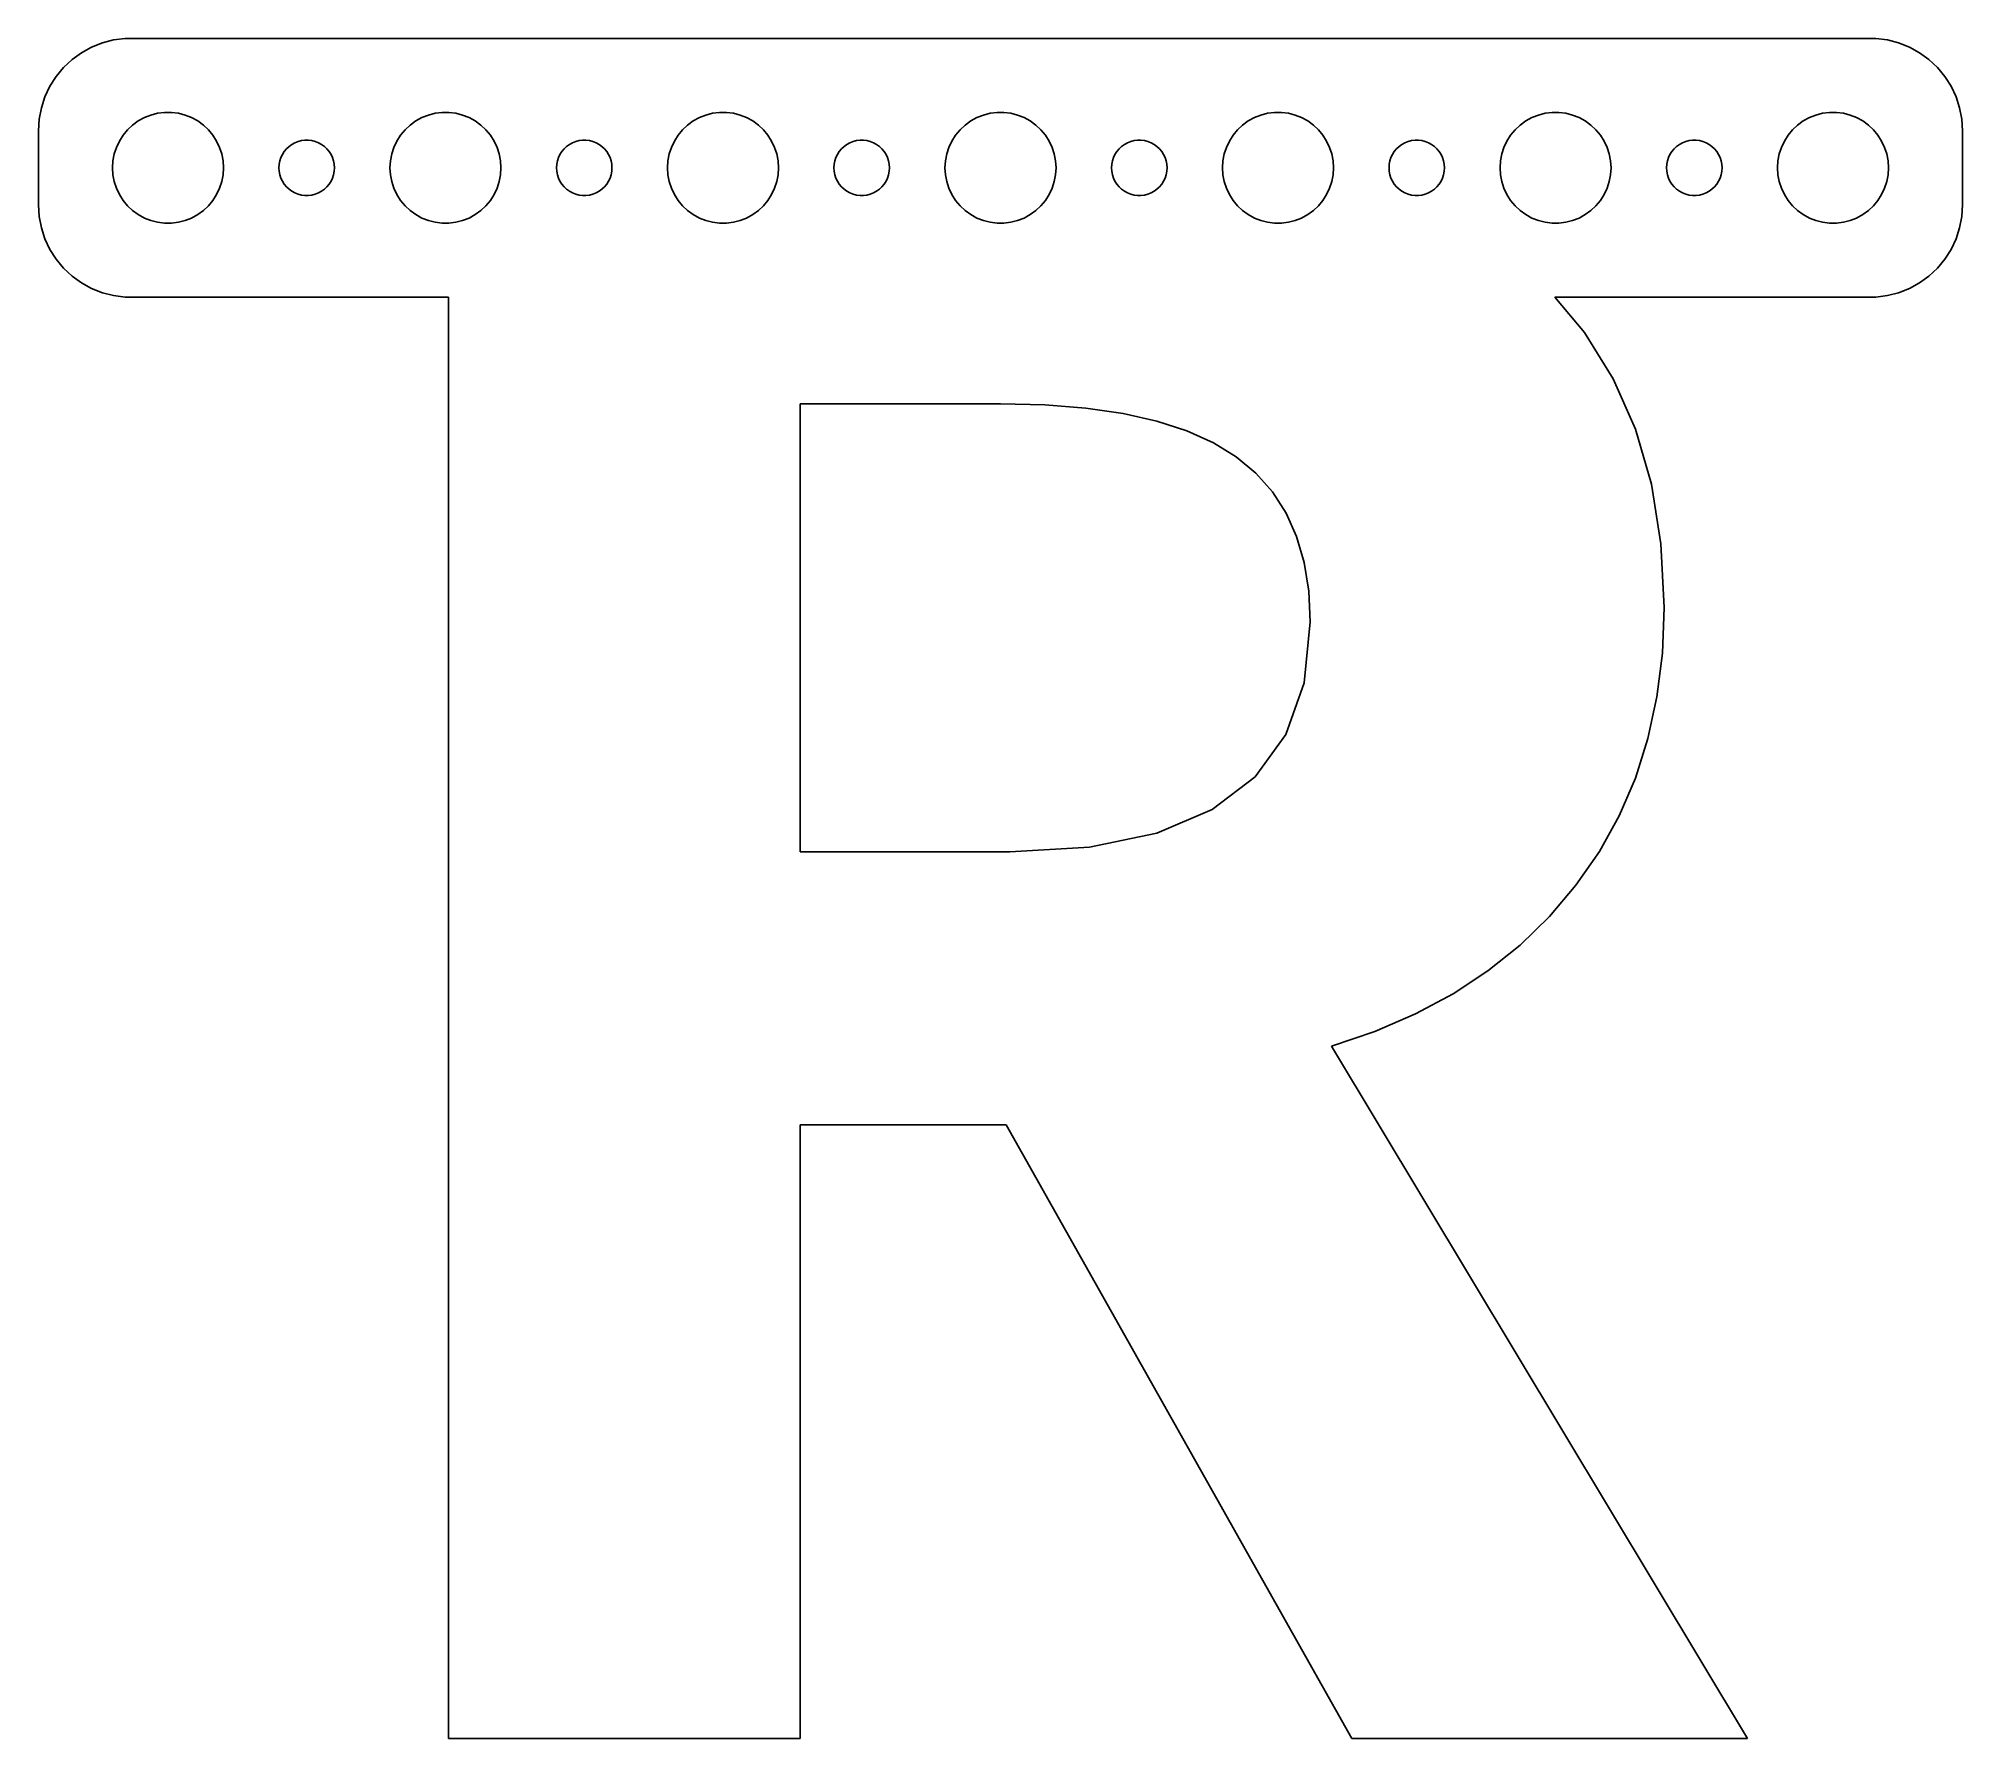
# Model space of a CAD drawing. Header units: metres. Extents: x -52 to 52, y -85 to 7.
import ezdxf

# ---------------------------------------------------------------- set-up
doc = ezdxf.new("R2010")
doc.units = ezdxf.units.M

msp = doc.modelspace()

# ---------------------------------------------------------------- linework, layer by layer
for p, q in [((-49.1289, 6.52412), (-49.6791, 6.22163)), ((-48.5451, 6.75528), (-49.1289, 6.52412)), ((-47.9369, 6.91142), (-48.5451, 6.75528)), ((-47.3139, 6.99013), (-47.9369, 6.91142)), ((47.3139, 6.99013), (-47.3139, 6.99013)), ((47.9369, 6.91142), (47.3139, 6.99013)), ((48.5451, 6.75528), (47.9369, 6.91142)), ((49.1289, 6.52412), (48.5451, 6.75528)), ((49.6791, 6.22163), (49.1289, 6.52412)), ((-50.6448, 5.42273), (-51.0451, 4.93892)), ((-50.1871, 5.85255), (-50.6448, 5.42273)), ((-49.6791, 6.22163), (-50.1871, 5.85255)), ((50.1871, 5.85255), (49.6791, 6.22163)), ((50.6448, 5.42273), (50.1871, 5.85255)), ((51.0451, 4.93892), (50.6448, 5.42273)), ((-51.3815, 4.40877), (-51.6489, 3.84062)), ((-51.0451, 4.93892), (-51.3815, 4.40877)), ((51.3815, 4.40877), (51.0451, 4.93892)), ((51.6489, 3.84062), (51.3815, 4.40877)), ((-51.8429, 3.24344), (-51.9606, 2.62666)), ((-51.6489, 3.84062), (-51.8429, 3.24344)), ((51.8429, 3.24344), (51.6489, 3.84062)), ((51.9606, 2.62666), (51.8429, 3.24344)), ((-51.9606, 2.62666), (-52, 2)), ((-47.1869, 2.05363), (-46.9123, 2.31154)), ((-46.9123, 2.31154), (-46.6075, 2.53297)), ((-46.6075, 2.53297), (-46.2773, 2.71448)), ((-46.2773, 2.71448), (-45.927, 2.85316)), ((-45.927, 2.85316), (-45.5621, 2.94685)), ((-45.5621, 2.94685), (-45.1884, 2.99408)), ((-45.1884, 2.99408), (-44.8116, 2.99408)), ((-44.8116, 2.99408), (-44.4379, 2.94685)), ((-44.4379, 2.94685), (-44.0729, 2.85316)), ((-44.0729, 2.85316), (-43.7227, 2.71448)), ((-43.7227, 2.71448), (-43.3925, 2.53297)), ((-43.3925, 2.53297), (-43.0877, 2.31154)), ((-43.0877, 2.31154), (-42.8131, 2.05363)), ((-32.1869, 2.05363), (-31.9123, 2.31154)), ((-31.9123, 2.31154), (-31.6075, 2.53297)), ((-31.6075, 2.53297), (-31.2773, 2.71448)), ((-31.2773, 2.71448), (-30.927, 2.85316)), ((-30.927, 2.85316), (-30.5621, 2.94685)), ((-30.5621, 2.94685), (-30.1884, 2.99408)), ((-30.1884, 2.99408), (-29.8116, 2.99408)), ((-29.8116, 2.99408), (-29.4379, 2.94685)), ((-29.4379, 2.94685), (-29.0729, 2.85316)), ((-29.0729, 2.85316), (-28.7227, 2.71448)), ((-28.7227, 2.71448), (-28.3925, 2.53297)), ((-28.3925, 2.53297), (-28.0877, 2.31154)), ((-28.0877, 2.31154), (-27.8131, 2.05363)), ((-17.1869, 2.05363), (-16.9123, 2.31154)), ((-16.9123, 2.31154), (-16.6075, 2.53297)), ((-16.6075, 2.53297), (-16.2773, 2.71448)), ((-16.2773, 2.71448), (-15.927, 2.85316)), ((-15.927, 2.85316), (-15.5621, 2.94685)), ((-15.5621, 2.94685), (-15.1884, 2.99408)), ((-15.1884, 2.99408), (-14.8116, 2.99408)), ((-14.8116, 2.99408), (-14.4379, 2.94685)), ((-14.4379, 2.94685), (-14.0729, 2.85316)), ((-14.0729, 2.85316), (-13.7227, 2.71448)), ((-13.7227, 2.71448), (-13.3925, 2.53297)), ((-13.3925, 2.53297), (-13.0877, 2.31154)), ((-13.0877, 2.31154), (-12.8131, 2.05363)), ((-2.1869, 2.05363), (-1.91226, 2.31154)), ((-1.91226, 2.31154), (-1.60747, 2.53297)), ((-1.60747, 2.53297), (-1.27733, 2.71448)), ((-1.27733, 2.71448), (-0.927048, 2.85316)), ((-0.927048, 2.85316), (-0.562134, 2.94685)), ((-0.562134, 2.94685), (-0.18837, 2.99408)), ((-0.18837, 2.99408), (0.18837, 2.99408)), ((0.18837, 2.99408), (0.562134, 2.94685)), ((0.562134, 2.94685), (0.927048, 2.85316)), ((0.927048, 2.85316), (1.27733, 2.71448)), ((1.27733, 2.71448), (1.60747, 2.53297)), ((1.60747, 2.53297), (1.91226, 2.31154)), ((1.91226, 2.31154), (2.1869, 2.05363)), ((12.8131, 2.05363), (13.0877, 2.31154)), ((13.0877, 2.31154), (13.3925, 2.53297)), ((13.3925, 2.53297), (13.7227, 2.71448)), ((13.7227, 2.71448), (14.0729, 2.85316)), ((14.0729, 2.85316), (14.4379, 2.94685)), ((14.4379, 2.94685), (14.8116, 2.99408)), ((14.8116, 2.99408), (15.1884, 2.99408)), ((15.1884, 2.99408), (15.5621, 2.94685)), ((15.5621, 2.94685), (15.927, 2.85316)), ((15.927, 2.85316), (16.2773, 2.71448)), ((16.2773, 2.71448), (16.6075, 2.53297)), ((16.6075, 2.53297), (16.9123, 2.31154)), ((16.9123, 2.31154), (17.1869, 2.05363)), ((27.8131, 2.05363), (28.0877, 2.31154)), ((28.0877, 2.31154), (28.3925, 2.53297)), ((28.3925, 2.53297), (28.7227, 2.71448)), ((28.7227, 2.71448), (29.0729, 2.85316)), ((29.0729, 2.85316), (29.4379, 2.94685)), ((29.4379, 2.94685), (29.8116, 2.99408)), ((29.8116, 2.99408), (30.1884, 2.99408)), ((30.1884, 2.99408), (30.5621, 2.94685)), ((30.5621, 2.94685), (30.927, 2.85316)), ((30.927, 2.85316), (31.2773, 2.71448)), ((31.2773, 2.71448), (31.6075, 2.53297)), ((31.6075, 2.53297), (31.9123, 2.31154)), ((31.9123, 2.31154), (32.1869, 2.05363)), ((42.8131, 2.05363), (43.0877, 2.31154)), ((43.0877, 2.31154), (43.3925, 2.53297)), ((43.3925, 2.53297), (43.7227, 2.71448)), ((43.7227, 2.71448), (44.0729, 2.85316)), ((44.0729, 2.85316), (44.4379, 2.94685)), ((44.4379, 2.94685), (44.8116, 2.99408)), ((44.8116, 2.99408), (45.1884, 2.99408)), ((45.1884, 2.99408), (45.5621, 2.94685)), ((45.5621, 2.94685), (45.927, 2.85316)), ((45.927, 2.85316), (46.2773, 2.71448)), ((46.2773, 2.71448), (46.6075, 2.53297)), ((46.6075, 2.53297), (46.9123, 2.31154)), ((46.9123, 2.31154), (47.1869, 2.05363)), ((52, 2), (51.9606, 2.62666)), ((-52, 2), (-52, -2)), ((-47.9057, 0.746063), (-47.7893, 1.10437)), ((-47.7893, 1.10437), (-47.6289, 1.44525)), ((-47.6289, 1.44525), (-47.427, 1.76335)), ((-47.427, 1.76335), (-47.1869, 2.05363)), ((-42.8131, 2.05363), (-42.5729, 1.76335)), ((-42.5729, 1.76335), (-42.3711, 1.44525)), ((-42.3711, 1.44525), (-42.2107, 1.10437)), ((-42.2107, 1.10437), (-42.0942, 0.746063)), ((-38.5934, 1.02681), (-38.4561, 1.15576)), ((-38.4561, 1.15576), (-38.3037, 1.26648)), ((-38.3037, 1.26648), (-38.1387, 1.35724)), ((-38.1387, 1.35724), (-37.9635, 1.42657)), ((-37.9635, 1.42657), (-37.7811, 1.47342)), ((-37.7811, 1.47342), (-37.5942, 1.49704)), ((-37.5942, 1.49704), (-37.4058, 1.49704)), ((-37.4058, 1.49704), (-37.2189, 1.47342)), ((-37.2189, 1.47342), (-37.0365, 1.42657)), ((-37.0365, 1.42657), (-36.8613, 1.35724)), ((-36.8613, 1.35724), (-36.6963, 1.26648)), ((-36.6963, 1.26648), (-36.5439, 1.15576)), ((-36.5439, 1.15576), (-36.4065, 1.02681)), ((-32.9057, 0.746063), (-32.7893, 1.10437)), ((-32.7893, 1.10437), (-32.6289, 1.44525)), ((-32.6289, 1.44525), (-32.427, 1.76335)), ((-32.427, 1.76335), (-32.1869, 2.05363)), ((-27.8131, 2.05363), (-27.5729, 1.76335)), ((-27.5729, 1.76335), (-27.3711, 1.44525)), ((-27.3711, 1.44525), (-27.2107, 1.10437)), ((-27.2107, 1.10437), (-27.0942, 0.746063)), ((-23.5934, 1.02681), (-23.4561, 1.15576)), ((-23.4561, 1.15576), (-23.3037, 1.26648)), ((-23.3037, 1.26648), (-23.1387, 1.35724)), ((-23.1387, 1.35724), (-22.9635, 1.42657)), ((-22.9635, 1.42657), (-22.7811, 1.47342)), ((-22.7811, 1.47342), (-22.5942, 1.49704)), ((-22.5942, 1.49704), (-22.4058, 1.49704)), ((-22.4058, 1.49704), (-22.2189, 1.47342)), ((-22.2189, 1.47342), (-22.0365, 1.42657)), ((-22.0365, 1.42657), (-21.8613, 1.35724)), ((-21.8613, 1.35724), (-21.6963, 1.26648)), ((-21.6963, 1.26648), (-21.5439, 1.15576)), ((-21.5439, 1.15576), (-21.4065, 1.02681)), ((-17.9057, 0.746063), (-17.7893, 1.10437)), ((-17.7893, 1.10437), (-17.6289, 1.44525)), ((-17.6289, 1.44525), (-17.427, 1.76335)), ((-17.427, 1.76335), (-17.1869, 2.05363)), ((-12.8131, 2.05363), (-12.5729, 1.76335)), ((-12.5729, 1.76335), (-12.3711, 1.44525)), ((-12.3711, 1.44525), (-12.2107, 1.10437)), ((-12.2107, 1.10437), (-12.0942, 0.746063)), ((-8.59344, 1.02681), (-8.45613, 1.15576)), ((-8.45613, 1.15576), (-8.30373, 1.26648)), ((-8.30373, 1.26648), (-8.13866, 1.35724)), ((-8.13866, 1.35724), (-7.96352, 1.42657)), ((-7.96352, 1.42657), (-7.78107, 1.47342)), ((-7.78107, 1.47342), (-7.59418, 1.49704)), ((-7.59418, 1.49704), (-7.40581, 1.49704)), ((-7.40581, 1.49704), (-7.21892, 1.47342)), ((-7.21892, 1.47342), (-7.03647, 1.42657)), ((-7.03647, 1.42657), (-6.86133, 1.35724)), ((-6.86133, 1.35724), (-6.69626, 1.26648)), ((-6.69626, 1.26648), (-6.54385, 1.15576)), ((-6.54385, 1.15576), (-6.40654, 1.02681)), ((-2.90575, 0.746063), (-2.78932, 1.10437)), ((-2.78932, 1.10437), (-2.62891, 1.44525)), ((-2.62891, 1.44525), (-2.42705, 1.76335)), ((-2.42705, 1.76335), (-2.1869, 2.05363)), ((2.1869, 2.05363), (2.42705, 1.76335)), ((2.42705, 1.76335), (2.62891, 1.44525)), ((2.62891, 1.44525), (2.78932, 1.10437)), ((2.78932, 1.10437), (2.90575, 0.746063)), ((6.40654, 1.02681), (6.54385, 1.15576)), ((6.54385, 1.15576), (6.69626, 1.26648)), ((6.69626, 1.26648), (6.86133, 1.35724)), ((6.86133, 1.35724), (7.03647, 1.42657)), ((7.03647, 1.42657), (7.21892, 1.47342)), ((7.21892, 1.47342), (7.40581, 1.49704)), ((7.40581, 1.49704), (7.59418, 1.49704)), ((7.59418, 1.49704), (7.78107, 1.47342)), ((7.78107, 1.47342), (7.96352, 1.42657)), ((7.96352, 1.42657), (8.13866, 1.35724)), ((8.13866, 1.35724), (8.30373, 1.26648)), ((8.30373, 1.26648), (8.45613, 1.15576)), ((8.45613, 1.15576), (8.59344, 1.02681)), ((12.0942, 0.746063), (12.2107, 1.10437)), ((12.2107, 1.10437), (12.3711, 1.44525)), ((12.3711, 1.44525), (12.5729, 1.76335)), ((12.5729, 1.76335), (12.8131, 2.05363)), ((17.1869, 2.05363), (17.427, 1.76335)), ((17.427, 1.76335), (17.6289, 1.44525)), ((17.6289, 1.44525), (17.7893, 1.10437)), ((17.7893, 1.10437), (17.9057, 0.746063)), ((21.4065, 1.02681), (21.5439, 1.15576)), ((21.5439, 1.15576), (21.6963, 1.26648)), ((21.6963, 1.26648), (21.8613, 1.35724)), ((21.8613, 1.35724), (22.0365, 1.42657)), ((22.0365, 1.42657), (22.2189, 1.47342)), ((22.2189, 1.47342), (22.4058, 1.49704)), ((22.4058, 1.49704), (22.5942, 1.49704)), ((22.5942, 1.49704), (22.7811, 1.47342)), ((22.7811, 1.47342), (22.9635, 1.42657)), ((22.9635, 1.42657), (23.1387, 1.35724)), ((23.1387, 1.35724), (23.3037, 1.26648)), ((23.3037, 1.26648), (23.4561, 1.15576)), ((23.4561, 1.15576), (23.5934, 1.02681)), ((27.0942, 0.746063), (27.2107, 1.10437)), ((27.2107, 1.10437), (27.3711, 1.44525)), ((27.3711, 1.44525), (27.5729, 1.76335)), ((27.5729, 1.76335), (27.8131, 2.05363)), ((32.1869, 2.05363), (32.427, 1.76335)), ((32.427, 1.76335), (32.6289, 1.44525)), ((32.6289, 1.44525), (32.7893, 1.10437)), ((32.7893, 1.10437), (32.9057, 0.746063)), ((36.4065, 1.02681), (36.5439, 1.15576)), ((36.5439, 1.15576), (36.6963, 1.26648)), ((36.6963, 1.26648), (36.8613, 1.35724)), ((36.8613, 1.35724), (37.0365, 1.42657)), ((37.0365, 1.42657), (37.2189, 1.47342)), ((37.2189, 1.47342), (37.4058, 1.49704)), ((37.4058, 1.49704), (37.5942, 1.49704)), ((37.5942, 1.49704), (37.7811, 1.47342)), ((37.7811, 1.47342), (37.9635, 1.42657)), ((37.9635, 1.42657), (38.1387, 1.35724)), ((38.1387, 1.35724), (38.3037, 1.26648)), ((38.3037, 1.26648), (38.4561, 1.15576)), ((38.4561, 1.15576), (38.5934, 1.02681)), ((42.0942, 0.746063), (42.2107, 1.10437)), ((42.2107, 1.10437), (42.3711, 1.44525)), ((42.3711, 1.44525), (42.5729, 1.76335)), ((42.5729, 1.76335), (42.8131, 2.05363)), ((47.1869, 2.05363), (47.427, 1.76335)), ((47.427, 1.76335), (47.6289, 1.44525)), ((47.6289, 1.44525), (47.7893, 1.10437)), ((47.7893, 1.10437), (47.9057, 0.746063)), ((52, -2), (52, 2)), ((-48, 0), (-47.9763, 0.375992)), ((-47.9763, -0.375992), (-48, 0)), ((-47.9763, 0.375992), (-47.9057, 0.746063)), ((-42.0942, 0.746063), (-42.0237, 0.375992)), ((-42.0237, 0.375992), (-42, 0)), ((-42, 0), (-42.0237, -0.375992)), ((-39, 0), (-38.9882, 0.187988)), ((-38.9882, -0.187988), (-39, 0)), ((-38.9882, 0.187988), (-38.9529, 0.373032)), ((-38.9529, 0.373032), (-38.8947, 0.552185)), ((-38.8947, 0.552185), (-38.8145, 0.722626)), ((-38.8145, 0.722626), (-38.7135, 0.881668)), ((-38.7135, 0.881668), (-38.5934, 1.02681)), ((-36.4065, 1.02681), (-36.2865, 0.881668)), ((-36.2865, 0.881668), (-36.1855, 0.722626)), ((-36.1855, 0.722626), (-36.1053, 0.552185)), ((-36.1053, 0.552185), (-36.0471, 0.373032)), ((-36.0471, 0.373032), (-36.0118, 0.187988)), ((-36.0118, 0.187988), (-36, 0)), ((-36, 0), (-36.0118, -0.187988)), ((-33, 0), (-32.9763, 0.375992)), ((-32.9763, -0.375992), (-33, 0)), ((-32.9763, 0.375992), (-32.9057, 0.746063)), ((-27.0942, 0.746063), (-27.0237, 0.375992)), ((-27.0237, 0.375992), (-27, 0)), ((-27, 0), (-27.0237, -0.375992)), ((-24, 0), (-23.9882, 0.187988)), ((-23.9882, -0.187988), (-24, 0)), ((-23.9882, 0.187988), (-23.9529, 0.373032)), ((-23.9529, 0.373032), (-23.8947, 0.552185)), ((-23.8947, 0.552185), (-23.8145, 0.722626)), ((-23.8145, 0.722626), (-23.7135, 0.881668)), ((-23.7135, 0.881668), (-23.5934, 1.02681)), ((-21.4065, 1.02681), (-21.2865, 0.881668)), ((-21.2865, 0.881668), (-21.1855, 0.722626)), ((-21.1855, 0.722626), (-21.1053, 0.552185)), ((-21.1053, 0.552185), (-21.0471, 0.373032)), ((-21.0471, 0.373032), (-21.0118, 0.187988)), ((-21.0118, 0.187988), (-21, 0)), ((-21, 0), (-21.0118, -0.187988)), ((-18, 0), (-17.9763, 0.375992)), ((-17.9763, -0.375992), (-18, 0)), ((-17.9763, 0.375992), (-17.9057, 0.746063)), ((-12.0942, 0.746063), (-12.0237, 0.375992)), ((-12.0237, 0.375992), (-12, 0)), ((-12, 0), (-12.0237, -0.375992)), ((-9, 0), (-8.98816, 0.187988)), ((-8.98816, -0.187988), (-9, 0)), ((-8.98816, 0.187988), (-8.95287, 0.373032)), ((-8.95287, 0.373032), (-8.89465, 0.552185)), ((-8.89465, 0.552185), (-8.81445, 0.722626)), ((-8.81445, 0.722626), (-8.71352, 0.881668)), ((-8.71352, 0.881668), (-8.59344, 1.02681)), ((-6.40654, 1.02681), (-6.28647, 0.881668)), ((-6.28647, 0.881668), (-6.18553, 0.722626)), ((-6.18553, 0.722626), (-6.10533, 0.552185)), ((-6.10533, 0.552185), (-6.04712, 0.373032)), ((-6.04712, 0.373032), (-6.01183, 0.187988)), ((-6.01183, 0.187988), (-6, 0)), ((-6, 0), (-6.01183, -0.187988)), ((-3, 0), (-2.97633, 0.375992)), ((-2.97633, -0.375992), (-3, 0)), ((-2.97633, 0.375992), (-2.90575, 0.746063)), ((2.90575, 0.746063), (2.97633, 0.375992)), ((2.97633, 0.375992), (3, 0)), ((3, 0), (2.97633, -0.375992)), ((6, 0), (6.01183, 0.187988)), ((6.01183, -0.187988), (6, 0)), ((6.01183, 0.187988), (6.04712, 0.373032)), ((6.04712, 0.373032), (6.10533, 0.552185)), ((6.10533, 0.552185), (6.18553, 0.722626)), ((6.18553, 0.722626), (6.28647, 0.881668)), ((6.28647, 0.881668), (6.40654, 1.02681)), ((8.59344, 1.02681), (8.71352, 0.881668)), ((8.71352, 0.881668), (8.81445, 0.722626)), ((8.81445, 0.722626), (8.89465, 0.552185)), ((8.89465, 0.552185), (8.95287, 0.373032)), ((8.95287, 0.373032), (8.98816, 0.187988)), ((8.98816, 0.187988), (9, 0)), ((9, 0), (8.98816, -0.187988)), ((12, 0), (12.0237, 0.375992)), ((12.0237, -0.375992), (12, 0)), ((12.0237, 0.375992), (12.0942, 0.746063)), ((17.9057, 0.746063), (17.9763, 0.375992)), ((17.9763, 0.375992), (18, 0)), ((18, 0), (17.9763, -0.375992)), ((21, 0), (21.0118, 0.187988)), ((21.0118, -0.187988), (21, 0)), ((21.0118, 0.187988), (21.0471, 0.373032)), ((21.0471, 0.373032), (21.1053, 0.552185)), ((21.1053, 0.552185), (21.1855, 0.722626)), ((21.1855, 0.722626), (21.2865, 0.881668)), ((21.2865, 0.881668), (21.4065, 1.02681)), ((23.5934, 1.02681), (23.7135, 0.881668)), ((23.7135, 0.881668), (23.8145, 0.722626)), ((23.8145, 0.722626), (23.8947, 0.552185)), ((23.8947, 0.552185), (23.9529, 0.373032)), ((23.9529, 0.373032), (23.9882, 0.187988)), ((23.9882, 0.187988), (24, 0)), ((24, 0), (23.9882, -0.187988)), ((27, 0), (27.0237, 0.375992)), ((27.0237, -0.375992), (27, 0)), ((27.0237, 0.375992), (27.0942, 0.746063)), ((32.9057, 0.746063), (32.9763, 0.375992)), ((32.9763, 0.375992), (33, 0)), ((33, 0), (32.9763, -0.375992)), ((36, 0), (36.0118, 0.187988)), ((36.0118, -0.187988), (36, 0)), ((36.0118, 0.187988), (36.0471, 0.373032)), ((36.0471, 0.373032), (36.1053, 0.552185)), ((36.1053, 0.552185), (36.1855, 0.722626)), ((36.1855, 0.722626), (36.2865, 0.881668)), ((36.2865, 0.881668), (36.4065, 1.02681)), ((38.5934, 1.02681), (38.7135, 0.881668)), ((38.7135, 0.881668), (38.8145, 0.722626)), ((38.8145, 0.722626), (38.8947, 0.552185)), ((38.8947, 0.552185), (38.9529, 0.373032)), ((38.9529, 0.373032), (38.9882, 0.187988)), ((38.9882, 0.187988), (39, 0)), ((39, 0), (38.9882, -0.187988)), ((42, 0), (42.0237, 0.375992)), ((42.0237, -0.375992), (42, 0)), ((42.0237, 0.375992), (42.0942, 0.746063)), ((47.9057, 0.746063), (47.9763, 0.375992)), ((47.9763, 0.375992), (48, 0)), ((48, 0), (47.9763, -0.375992)), ((-47.9057, -0.746063), (-47.9763, -0.375992)), ((-47.7893, -1.10437), (-47.9057, -0.746063)), ((-42.0942, -0.746063), (-42.2107, -1.10437)), ((-42.0237, -0.375992), (-42.0942, -0.746063)), ((-38.9529, -0.373032), (-38.9882, -0.187988)), ((-38.8947, -0.552185), (-38.9529, -0.373032)), ((-38.8145, -0.722626), (-38.8947, -0.552185)), ((-38.7135, -0.881668), (-38.8145, -0.722626)), ((-38.5934, -1.02681), (-38.7135, -0.881668)), ((-38.4561, -1.15576), (-38.5934, -1.02681)), ((-36.4065, -1.02681), (-36.5439, -1.15576)), ((-36.2865, -0.881668), (-36.4065, -1.02681)), ((-36.1855, -0.722626), (-36.2865, -0.881668)), ((-36.1053, -0.552185), (-36.1855, -0.722626)), ((-36.0471, -0.373032), (-36.1053, -0.552185)), ((-36.0118, -0.187988), (-36.0471, -0.373032)), ((-32.9057, -0.746063), (-32.9763, -0.375992)), ((-32.7893, -1.10437), (-32.9057, -0.746063)), ((-27.0942, -0.746063), (-27.2107, -1.10437)), ((-27.0237, -0.375992), (-27.0942, -0.746063)), ((-23.9529, -0.373032), (-23.9882, -0.187988)), ((-23.8947, -0.552185), (-23.9529, -0.373032)), ((-23.8145, -0.722626), (-23.8947, -0.552185)), ((-23.7135, -0.881668), (-23.8145, -0.722626)), ((-23.5934, -1.02681), (-23.7135, -0.881668)), ((-23.4561, -1.15576), (-23.5934, -1.02681)), ((-21.4065, -1.02681), (-21.5439, -1.15576)), ((-21.2865, -0.881668), (-21.4065, -1.02681)), ((-21.1855, -0.722626), (-21.2865, -0.881668)), ((-21.1053, -0.552185), (-21.1855, -0.722626)), ((-21.0471, -0.373032), (-21.1053, -0.552185)), ((-21.0118, -0.187988), (-21.0471, -0.373032)), ((-17.9057, -0.746063), (-17.9763, -0.375992)), ((-17.7893, -1.10437), (-17.9057, -0.746063)), ((-12.0942, -0.746063), (-12.2107, -1.10437)), ((-12.0237, -0.375992), (-12.0942, -0.746063)), ((-8.95287, -0.373032), (-8.98816, -0.187988)), ((-8.89465, -0.552185), (-8.95287, -0.373032)), ((-8.81445, -0.722626), (-8.89465, -0.552185)), ((-8.71352, -0.881668), (-8.81445, -0.722626)), ((-8.59344, -1.02681), (-8.71352, -0.881668)), ((-8.45613, -1.15576), (-8.59344, -1.02681)), ((-6.40654, -1.02681), (-6.54385, -1.15576)), ((-6.28647, -0.881668), (-6.40654, -1.02681)), ((-6.18553, -0.722626), (-6.28647, -0.881668)), ((-6.10533, -0.552185), (-6.18553, -0.722626)), ((-6.04712, -0.373032), (-6.10533, -0.552185)), ((-6.01183, -0.187988), (-6.04712, -0.373032)), ((-2.90575, -0.746063), (-2.97633, -0.375992)), ((-2.78932, -1.10437), (-2.90575, -0.746063)), ((2.90575, -0.746063), (2.78932, -1.10437)), ((2.97633, -0.375992), (2.90575, -0.746063)), ((6.04712, -0.373032), (6.01183, -0.187988)), ((6.10533, -0.552185), (6.04712, -0.373032)), ((6.18553, -0.722626), (6.10533, -0.552185)), ((6.28647, -0.881668), (6.18553, -0.722626)), ((6.40654, -1.02681), (6.28647, -0.881668)), ((6.54385, -1.15576), (6.40654, -1.02681)), ((8.59344, -1.02681), (8.45613, -1.15576)), ((8.71352, -0.881668), (8.59344, -1.02681)), ((8.81445, -0.722626), (8.71352, -0.881668)), ((8.89465, -0.552185), (8.81445, -0.722626)), ((8.95287, -0.373032), (8.89465, -0.552185)), ((8.98816, -0.187988), (8.95287, -0.373032)), ((12.0942, -0.746063), (12.0237, -0.375992)), ((12.2107, -1.10437), (12.0942, -0.746063)), ((17.9057, -0.746063), (17.7893, -1.10437)), ((17.9763, -0.375992), (17.9057, -0.746063)), ((21.0471, -0.373032), (21.0118, -0.187988)), ((21.1053, -0.552185), (21.0471, -0.373032)), ((21.1855, -0.722626), (21.1053, -0.552185)), ((21.2865, -0.881668), (21.1855, -0.722626)), ((21.4065, -1.02681), (21.2865, -0.881668)), ((21.5439, -1.15576), (21.4065, -1.02681)), ((23.5934, -1.02681), (23.4561, -1.15576)), ((23.7135, -0.881668), (23.5934, -1.02681)), ((23.8145, -0.722626), (23.7135, -0.881668)), ((23.8947, -0.552185), (23.8145, -0.722626)), ((23.9529, -0.373032), (23.8947, -0.552185)), ((23.9882, -0.187988), (23.9529, -0.373032)), ((27.0942, -0.746063), (27.0237, -0.375992)), ((27.2107, -1.10437), (27.0942, -0.746063)), ((32.9057, -0.746063), (32.7893, -1.10437)), ((32.9763, -0.375992), (32.9057, -0.746063)), ((36.0471, -0.373032), (36.0118, -0.187988)), ((36.1053, -0.552185), (36.0471, -0.373032)), ((36.1855, -0.722626), (36.1053, -0.552185)), ((36.2865, -0.881668), (36.1855, -0.722626)), ((36.4065, -1.02681), (36.2865, -0.881668)), ((36.5439, -1.15576), (36.4065, -1.02681)), ((38.5934, -1.02681), (38.4561, -1.15576)), ((38.7135, -0.881668), (38.5934, -1.02681)), ((38.8145, -0.722626), (38.7135, -0.881668)), ((38.8947, -0.552185), (38.8145, -0.722626)), ((38.9529, -0.373032), (38.8947, -0.552185)), ((38.9882, -0.187988), (38.9529, -0.373032)), ((42.0942, -0.746063), (42.0237, -0.375992)), ((42.2107, -1.10437), (42.0942, -0.746063)), ((47.9057, -0.746063), (47.7893, -1.10437)), ((47.9763, -0.375992), (47.9057, -0.746063)), ((-52, -2), (-51.9606, -2.62666)), ((-47.6289, -1.44525), (-47.7893, -1.10437)), ((-47.427, -1.76335), (-47.6289, -1.44525)), ((-47.1869, -2.05363), (-47.427, -1.76335)), ((-46.9123, -2.31154), (-47.1869, -2.05363)), ((-42.8131, -2.05363), (-43.0877, -2.31154)), ((-42.5729, -1.76335), (-42.8131, -2.05363)), ((-42.3711, -1.44525), (-42.5729, -1.76335)), ((-42.2107, -1.10437), (-42.3711, -1.44525)), ((-38.3037, -1.26648), (-38.4561, -1.15576)), ((-38.1387, -1.35724), (-38.3037, -1.26648)), ((-37.9635, -1.42657), (-38.1387, -1.35724)), ((-37.7811, -1.47342), (-37.9635, -1.42657)), ((-37.5942, -1.49704), (-37.7811, -1.47342)), ((-37.4058, -1.49704), (-37.5942, -1.49704)), ((-37.2189, -1.47342), (-37.4058, -1.49704)), ((-37.0365, -1.42657), (-37.2189, -1.47342)), ((-36.8613, -1.35724), (-37.0365, -1.42657)), ((-36.6963, -1.26648), (-36.8613, -1.35724)), ((-36.5439, -1.15576), (-36.6963, -1.26648)), ((-32.6289, -1.44525), (-32.7893, -1.10437)), ((-32.427, -1.76335), (-32.6289, -1.44525)), ((-32.1869, -2.05363), (-32.427, -1.76335)), ((-31.9123, -2.31154), (-32.1869, -2.05363)), ((-27.8131, -2.05363), (-28.0877, -2.31154)), ((-27.5729, -1.76335), (-27.8131, -2.05363)), ((-27.3711, -1.44525), (-27.5729, -1.76335)), ((-27.2107, -1.10437), (-27.3711, -1.44525)), ((-23.3037, -1.26648), (-23.4561, -1.15576)), ((-23.1387, -1.35724), (-23.3037, -1.26648)), ((-22.9635, -1.42657), (-23.1387, -1.35724)), ((-22.7811, -1.47342), (-22.9635, -1.42657)), ((-22.5942, -1.49704), (-22.7811, -1.47342)), ((-22.4058, -1.49704), (-22.5942, -1.49704)), ((-22.2189, -1.47342), (-22.4058, -1.49704)), ((-22.0365, -1.42657), (-22.2189, -1.47342)), ((-21.8613, -1.35724), (-22.0365, -1.42657)), ((-21.6963, -1.26648), (-21.8613, -1.35724)), ((-21.5439, -1.15576), (-21.6963, -1.26648)), ((-17.6289, -1.44525), (-17.7893, -1.10437)), ((-17.427, -1.76335), (-17.6289, -1.44525)), ((-17.1869, -2.05363), (-17.427, -1.76335)), ((-16.9123, -2.31154), (-17.1869, -2.05363)), ((-12.8131, -2.05363), (-13.0877, -2.31154)), ((-12.5729, -1.76335), (-12.8131, -2.05363)), ((-12.3711, -1.44525), (-12.5729, -1.76335)), ((-12.2107, -1.10437), (-12.3711, -1.44525)), ((-8.30373, -1.26648), (-8.45613, -1.15576)), ((-8.13866, -1.35724), (-8.30373, -1.26648)), ((-7.96352, -1.42657), (-8.13866, -1.35724)), ((-7.78107, -1.47342), (-7.96352, -1.42657)), ((-7.59418, -1.49704), (-7.78107, -1.47342)), ((-7.40581, -1.49704), (-7.59418, -1.49704)), ((-7.21892, -1.47342), (-7.40581, -1.49704)), ((-7.03647, -1.42657), (-7.21892, -1.47342)), ((-6.86133, -1.35724), (-7.03647, -1.42657)), ((-6.69626, -1.26648), (-6.86133, -1.35724)), ((-6.54385, -1.15576), (-6.69626, -1.26648)), ((-2.62891, -1.44525), (-2.78932, -1.10437)), ((-2.42705, -1.76335), (-2.62891, -1.44525)), ((-2.1869, -2.05363), (-2.42705, -1.76335)), ((-1.91226, -2.31154), (-2.1869, -2.05363)), ((2.1869, -2.05363), (1.91226, -2.31154)), ((2.42705, -1.76335), (2.1869, -2.05363)), ((2.62891, -1.44525), (2.42705, -1.76335)), ((2.78932, -1.10437), (2.62891, -1.44525)), ((6.69626, -1.26648), (6.54385, -1.15576)), ((6.86133, -1.35724), (6.69626, -1.26648)), ((7.03647, -1.42657), (6.86133, -1.35724)), ((7.21892, -1.47342), (7.03647, -1.42657)), ((7.40581, -1.49704), (7.21892, -1.47342)), ((7.59418, -1.49704), (7.40581, -1.49704)), ((7.78107, -1.47342), (7.59418, -1.49704)), ((7.96352, -1.42657), (7.78107, -1.47342)), ((8.13866, -1.35724), (7.96352, -1.42657)), ((8.30373, -1.26648), (8.13866, -1.35724)), ((8.45613, -1.15576), (8.30373, -1.26648)), ((12.3711, -1.44525), (12.2107, -1.10437)), ((12.5729, -1.76335), (12.3711, -1.44525)), ((12.8131, -2.05363), (12.5729, -1.76335)), ((13.0877, -2.31154), (12.8131, -2.05363)), ((17.1869, -2.05363), (16.9123, -2.31154)), ((17.427, -1.76335), (17.1869, -2.05363)), ((17.6289, -1.44525), (17.427, -1.76335)), ((17.7893, -1.10437), (17.6289, -1.44525)), ((21.6963, -1.26648), (21.5439, -1.15576)), ((21.8613, -1.35724), (21.6963, -1.26648)), ((22.0365, -1.42657), (21.8613, -1.35724)), ((22.2189, -1.47342), (22.0365, -1.42657)), ((22.4058, -1.49704), (22.2189, -1.47342)), ((22.5942, -1.49704), (22.4058, -1.49704)), ((22.7811, -1.47342), (22.5942, -1.49704)), ((22.9635, -1.42657), (22.7811, -1.47342)), ((23.1387, -1.35724), (22.9635, -1.42657)), ((23.3037, -1.26648), (23.1387, -1.35724)), ((23.4561, -1.15576), (23.3037, -1.26648)), ((27.3711, -1.44525), (27.2107, -1.10437)), ((27.5729, -1.76335), (27.3711, -1.44525)), ((27.8131, -2.05363), (27.5729, -1.76335)), ((28.0877, -2.31154), (27.8131, -2.05363)), ((32.1869, -2.05363), (31.9123, -2.31154)), ((32.427, -1.76335), (32.1869, -2.05363)), ((32.6289, -1.44525), (32.427, -1.76335)), ((32.7893, -1.10437), (32.6289, -1.44525)), ((36.6963, -1.26648), (36.5439, -1.15576)), ((36.8613, -1.35724), (36.6963, -1.26648)), ((37.0365, -1.42657), (36.8613, -1.35724)), ((37.2189, -1.47342), (37.0365, -1.42657)), ((37.4058, -1.49704), (37.2189, -1.47342)), ((37.5942, -1.49704), (37.4058, -1.49704)), ((37.7811, -1.47342), (37.5942, -1.49704)), ((37.9635, -1.42657), (37.7811, -1.47342)), ((38.1387, -1.35724), (37.9635, -1.42657)), ((38.3037, -1.26648), (38.1387, -1.35724)), ((38.4561, -1.15576), (38.3037, -1.26648)), ((42.3711, -1.44525), (42.2107, -1.10437)), ((42.5729, -1.76335), (42.3711, -1.44525)), ((42.8131, -2.05363), (42.5729, -1.76335)), ((43.0877, -2.31154), (42.8131, -2.05363)), ((47.1869, -2.05363), (46.9123, -2.31154)), ((47.427, -1.76335), (47.1869, -2.05363)), ((47.6289, -1.44525), (47.427, -1.76335)), ((47.7893, -1.10437), (47.6289, -1.44525)), ((51.9606, -2.62666), (52, -2)), ((-51.9606, -2.62666), (-51.8429, -3.24344)), ((-46.6075, -2.53297), (-46.9123, -2.31154)), ((-46.2773, -2.71448), (-46.6075, -2.53297)), ((-45.927, -2.85316), (-46.2773, -2.71448)), ((-45.5621, -2.94685), (-45.927, -2.85316)), ((-45.1884, -2.99408), (-45.5621, -2.94685)), ((-44.8116, -2.99408), (-45.1884, -2.99408)), ((-44.4379, -2.94685), (-44.8116, -2.99408)), ((-44.0729, -2.85316), (-44.4379, -2.94685)), ((-43.7227, -2.71448), (-44.0729, -2.85316)), ((-43.3925, -2.53297), (-43.7227, -2.71448)), ((-43.0877, -2.31154), (-43.3925, -2.53297)), ((-31.6075, -2.53297), (-31.9123, -2.31154)), ((-31.2773, -2.71448), (-31.6075, -2.53297)), ((-30.927, -2.85316), (-31.2773, -2.71448)), ((-30.5621, -2.94685), (-30.927, -2.85316)), ((-30.1884, -2.99408), (-30.5621, -2.94685)), ((-29.8116, -2.99408), (-30.1884, -2.99408)), ((-29.4379, -2.94685), (-29.8116, -2.99408)), ((-29.0729, -2.85316), (-29.4379, -2.94685)), ((-28.7227, -2.71448), (-29.0729, -2.85316)), ((-28.3925, -2.53297), (-28.7227, -2.71448)), ((-28.0877, -2.31154), (-28.3925, -2.53297)), ((-16.6075, -2.53297), (-16.9123, -2.31154)), ((-16.2773, -2.71448), (-16.6075, -2.53297)), ((-15.927, -2.85316), (-16.2773, -2.71448)), ((-15.5621, -2.94685), (-15.927, -2.85316)), ((-15.1884, -2.99408), (-15.5621, -2.94685)), ((-14.8116, -2.99408), (-15.1884, -2.99408)), ((-14.4379, -2.94685), (-14.8116, -2.99408)), ((-14.0729, -2.85316), (-14.4379, -2.94685)), ((-13.7227, -2.71448), (-14.0729, -2.85316)), ((-13.3925, -2.53297), (-13.7227, -2.71448)), ((-13.0877, -2.31154), (-13.3925, -2.53297)), ((-1.60747, -2.53297), (-1.91226, -2.31154)), ((-1.27733, -2.71448), (-1.60747, -2.53297)), ((-0.927048, -2.85316), (-1.27733, -2.71448)), ((-0.562134, -2.94685), (-0.927048, -2.85316)), ((-0.18837, -2.99408), (-0.562134, -2.94685)), ((0.18837, -2.99408), (-0.18837, -2.99408)), ((0.562134, -2.94685), (0.18837, -2.99408)), ((0.927048, -2.85316), (0.562134, -2.94685)), ((1.27733, -2.71448), (0.927048, -2.85316)), ((1.60747, -2.53297), (1.27733, -2.71448)), ((1.91226, -2.31154), (1.60747, -2.53297)), ((13.3925, -2.53297), (13.0877, -2.31154)), ((13.7227, -2.71448), (13.3925, -2.53297)), ((14.0729, -2.85316), (13.7227, -2.71448)), ((14.4379, -2.94685), (14.0729, -2.85316)), ((14.8116, -2.99408), (14.4379, -2.94685)), ((15.1884, -2.99408), (14.8116, -2.99408)), ((15.5621, -2.94685), (15.1884, -2.99408)), ((15.927, -2.85316), (15.5621, -2.94685)), ((16.2773, -2.71448), (15.927, -2.85316)), ((16.6075, -2.53297), (16.2773, -2.71448)), ((16.9123, -2.31154), (16.6075, -2.53297)), ((28.3925, -2.53297), (28.0877, -2.31154)), ((28.7227, -2.71448), (28.3925, -2.53297)), ((29.0729, -2.85316), (28.7227, -2.71448)), ((29.4379, -2.94685), (29.0729, -2.85316)), ((29.8116, -2.99408), (29.4379, -2.94685)), ((30.1884, -2.99408), (29.8116, -2.99408)), ((30.5621, -2.94685), (30.1884, -2.99408)), ((30.927, -2.85316), (30.5621, -2.94685)), ((31.2773, -2.71448), (30.927, -2.85316)), ((31.6075, -2.53297), (31.2773, -2.71448)), ((31.9123, -2.31154), (31.6075, -2.53297)), ((43.3925, -2.53297), (43.0877, -2.31154)), ((43.7227, -2.71448), (43.3925, -2.53297)), ((44.0729, -2.85316), (43.7227, -2.71448)), ((44.4379, -2.94685), (44.0729, -2.85316)), ((44.8116, -2.99408), (44.4379, -2.94685)), ((45.1884, -2.99408), (44.8116, -2.99408)), ((45.5621, -2.94685), (45.1884, -2.99408)), ((45.927, -2.85316), (45.5621, -2.94685)), ((46.2773, -2.71448), (45.927, -2.85316)), ((46.6075, -2.53297), (46.2773, -2.71448)), ((46.9123, -2.31154), (46.6075, -2.53297)), ((51.8429, -3.24344), (51.9606, -2.62666)), ((-51.8429, -3.24344), (-51.6489, -3.84062)), ((-51.6489, -3.84062), (-51.3815, -4.40877)), ((51.3815, -4.40877), (51.6489, -3.84062)), ((51.6489, -3.84062), (51.8429, -3.24344)), ((-51.3815, -4.40877), (-51.0451, -4.93892)), ((-51.0451, -4.93892), (-50.6448, -5.42273)), ((50.6448, -5.42273), (51.0451, -4.93892)), ((51.0451, -4.93892), (51.3815, -4.40877)), ((-50.6448, -5.42273), (-50.1871, -5.85255)), ((-50.1871, -5.85255), (-49.6791, -6.22163)), ((-49.6791, -6.22163), (-49.1289, -6.52412)), ((49.1289, -6.52412), (49.6791, -6.22163)), ((49.6791, -6.22163), (50.1871, -5.85255)), ((50.1871, -5.85255), (50.6448, -5.42273)), ((-49.1289, -6.52412), (-48.5451, -6.75528)), ((-48.5451, -6.75528), (-47.9369, -6.91142)), ((-47.9369, -6.91142), (-47.3139, -6.99013)), ((-47.3139, -6.99013), (-29.8364, -6.99013)), ((-29.8364, -6.99013), (-29.8364, -84.9062)), ((31.5681, -8.90691), (29.9574, -6.99013)), ((29.9574, -6.99013), (47.3139, -6.99013)), ((47.3139, -6.99013), (47.9369, -6.91142)), ((47.9369, -6.91142), (48.5451, -6.75528)), ((48.5451, -6.75528), (49.1289, -6.52412)), ((33.1183, -11.4009), (31.5681, -8.90691)), ((34.3239, -14.1342), (33.1183, -11.4009)), ((-10.8317, -36.9759), (-10.8317, -12.7537)), ((-10.8317, -12.7537), (-0.008331, -12.7537)), ((-0.008331, -12.7537), (2.39748, -12.8123)), ((2.39748, -12.8123), (4.60873, -12.9878)), ((4.60873, -12.9878), (6.62541, -13.2803)), ((6.62541, -13.2803), (8.44751, -13.6899)), ((8.44751, -13.6899), (10.075, -14.2166)), ((10.075, -14.2166), (11.508, -14.8602)), ((35.1851, -17.1068), (34.3239, -14.1342)), ((11.508, -14.8602), (12.7464, -15.6208)), ((12.7464, -15.6208), (13.8062, -16.5049)), ((13.8062, -16.5049), (14.703, -17.5191)), ((14.703, -17.5191), (15.4367, -18.6635)), ((35.7019, -20.3187), (35.1851, -17.1068)), ((15.4367, -18.6635), (16.0074, -19.9381)), ((16.0074, -19.9381), (16.415, -21.3429)), ((35.8741, -23.7699), (35.7019, -20.3187)), ((16.415, -21.3429), (16.6596, -22.878)), ((16.6596, -22.878), (16.7411, -24.5432)), ((35.7768, -26.2376), (35.8741, -23.7699)), ((16.7411, -24.5432), (16.4098, -27.8417)), ((35.485, -28.5975), (35.7768, -26.2376)), ((16.4098, -27.8417), (15.4158, -30.6327)), ((34.9985, -30.8496), (35.485, -28.5975)), ((15.4158, -30.6327), (13.7592, -32.9162)), ((34.3175, -32.9939), (34.9985, -30.8496)), ((13.7592, -32.9162), (11.44, -34.6923)), ((33.4419, -35.0303), (34.3175, -32.9939)), ((11.44, -34.6923), (8.45818, -35.961)), ((32.3717, -36.959), (33.4419, -35.0303)), ((8.45818, -35.961), (4.81367, -36.7222)), ((0.506561, -36.9759), (-10.8317, -36.9759)), ((4.81367, -36.7222), (0.506561, -36.9759)), ((31.107, -38.7799), (32.3717, -36.959)), ((29.67, -40.472), (31.107, -38.7799)), ((28.0831, -42.0142), (29.67, -40.472)), ((26.3463, -43.4065), (28.0831, -42.0142)), ((24.4596, -44.649), (26.3463, -43.4065)), ((22.423, -45.7416), (24.4596, -44.649)), ((20.2365, -46.6843), (22.423, -45.7416)), ((17.9001, -47.4772), (20.2365, -46.6843)), ((40.3838, -84.9062), (17.9001, -47.4772)), ((-10.8317, -51.7294), (0.313705, -51.7294)), ((-10.8317, -84.9062), (-10.8317, -51.7294)), ((0.313705, -51.7294), (18.9955, -84.9062)), ((-29.8364, -84.9062), (-10.8317, -84.9062)), ((18.9955, -84.9062), (40.3838, -84.9062))]:
    msp.add_line(p, q)

doc.saveas('drawing.dxf')
